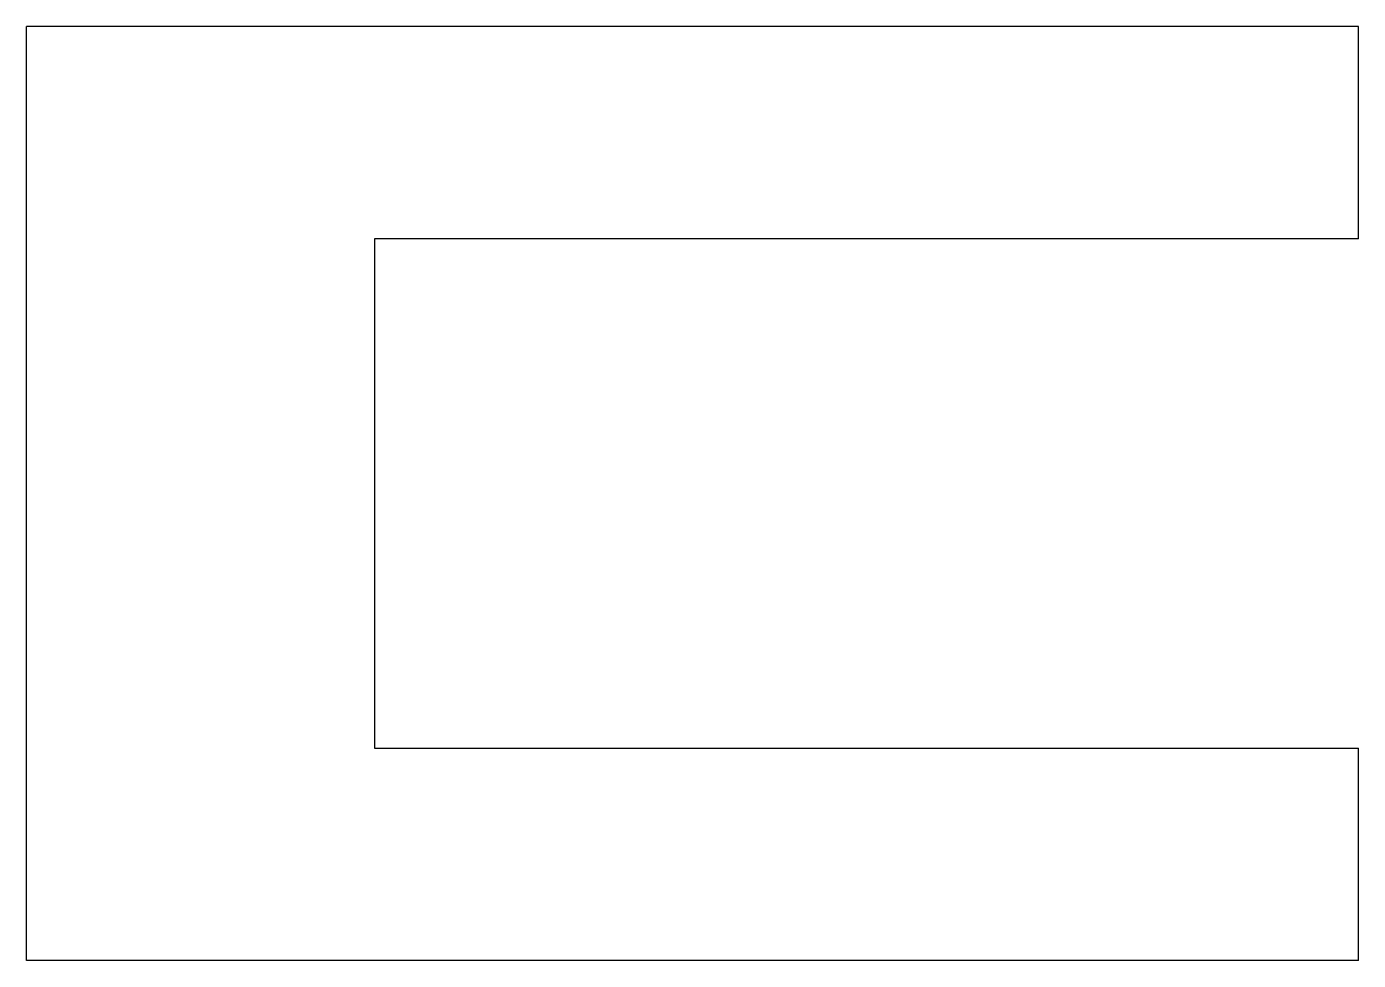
# Model space of a CAD drawing. Header units: metres. Extents: x -28.2 to 3.2, y -22 to 0.
import ezdxf

# ---------------------------------------------------------------- set-up
doc = ezdxf.new("R2010")
doc.units = ezdxf.units.M

msp = doc.modelspace()

# ---------------------------------------------------------------- linework, layer by layer
for points in [[(3.2, 0), (2.572, 0), (1.944, 0), (1.316, 0), (0.688, 0), (0.06, 0), (-0.568, 0), (-1.196, 0), (-1.824, 0), (-2.452, 0), (-3.08, 0), (-3.708, 0), (-4.336, 0), (-4.964, 0), (-5.592, 0), (-6.22, 0), (-6.848, 0), (-7.476, 0), (-8.104, 0), (-8.732, 0), (-9.36, 0), (-9.988, 0), (-10.616, 0), (-11.244, 0), (-11.872, 0), (-12.5, 0), (-13.128, 0), (-13.756, 0), (-14.384, 0), (-15.012, 0), (-15.64, 0), (-16.268, 0), (-16.896, 0), (-17.524, 0), (-18.152, 0), (-18.78, 0), (-19.408, 0), (-20.036, 0), (-20.664, 0), (-21.292, 0), (-21.92, 0), (-22.548, 0), (-23.176, 0), (-23.804, 0), (-24.432, 0), (-25.06, 0), (-25.688, 0), (-26.316, 0), (-26.944, 0), (-27.572, 0), (-28.2, 0)], [(-28.2, -22), (-28.2, -21.56), (-28.2, -21.12), (-28.2, -20.68), (-28.2, -20.24), (-28.2, -19.8), (-28.2, -19.36), (-28.2, -18.92), (-28.2, -18.48), (-28.2, -18.04), (-28.2, -17.6), (-28.2, -17.16), (-28.2, -16.72), (-28.2, -16.28), (-28.2, -15.84), (-28.2, -15.4), (-28.2, -14.96), (-28.2, -14.52), (-28.2, -14.08), (-28.2, -13.64), (-28.2, -13.2), (-28.2, -12.76), (-28.2, -12.32), (-28.2, -11.88), (-28.2, -11.44), (-28.2, -11), (-28.2, -10.56), (-28.2, -10.12), (-28.2, -9.68), (-28.2, -9.24), (-28.2, -8.8), (-28.2, -8.36), (-28.2, -7.92), (-28.2, -7.48), (-28.2, -7.04), (-28.2, -6.6), (-28.2, -6.16), (-28.2, -5.72), (-28.2, -5.28), (-28.2, -4.84), (-28.2, -4.4), (-28.2, -3.96), (-28.2, -3.52), (-28.2, -3.08), (-28.2, -2.64), (-28.2, -2.2), (-28.2, -1.76), (-28.2, -1.32), (-28.2, -0.88), (-28.2, -0.44), (-28.2, 0)], [(3.2, -5), (3.2, -4.9), (3.2, -4.8), (3.2, -4.7), (3.2, -4.6), (3.2, -4.5), (3.2, -4.4), (3.2, -4.3), (3.2, -4.2), (3.2, -4.1), (3.2, -4), (3.2, -3.9), (3.2, -3.8), (3.2, -3.7), (3.2, -3.6), (3.2, -3.5), (3.2, -3.4), (3.2, -3.3), (3.2, -3.2), (3.2, -3.1), (3.2, -3), (3.2, -2.9), (3.2, -2.8), (3.2, -2.7), (3.2, -2.6), (3.2, -2.5), (3.2, -2.4), (3.2, -2.3), (3.2, -2.2), (3.2, -2.1), (3.2, -2), (3.2, -1.9), (3.2, -1.8), (3.2, -1.7), (3.2, -1.6), (3.2, -1.5), (3.2, -1.4), (3.2, -1.3), (3.2, -1.2), (3.2, -1.1), (3.2, -1), (3.2, -0.9), (3.2, -0.8), (3.2, -0.7), (3.2, -0.6), (3.2, -0.5), (3.2, -0.4), (3.2, -0.3), (3.2, -0.2), (3.2, -0.1), (3.2, 0)], [(3.2, -5), (2.736, -5), (2.272, -5), (1.808, -5), (1.344, -5), (0.88, -5), (0.416, -5), (-0.048, -5), (-0.512, -5), (-0.976, -5), (-1.44, -5), (-1.904, -5), (-2.368, -5), (-2.832, -5), (-3.296, -5), (-3.76, -5), (-4.224, -5), (-4.688, -5), (-5.152, -5), (-5.616, -5), (-6.08, -5), (-6.544, -5), (-7.008, -5), (-7.472, -5), (-7.936, -5), (-8.4, -5), (-8.864, -5), (-9.328, -5), (-9.792, -5), (-10.256, -5), (-10.72, -5), (-11.184, -5), (-11.648, -5), (-12.112, -5), (-12.576, -5), (-13.04, -5), (-13.504, -5), (-13.968, -5), (-14.432, -5), (-14.896, -5), (-15.36, -5), (-15.824, -5), (-16.288, -5), (-16.752, -5), (-17.216, -5), (-17.68, -5), (-18.144, -5), (-18.608, -5), (-19.072, -5), (-19.536, -5), (-20, -5)], [(-20, -5), (-20, -5.24), (-20, -5.48), (-20, -5.72), (-20, -5.96), (-20, -6.2), (-20, -6.44), (-20, -6.68), (-20, -6.92), (-20, -7.16), (-20, -7.4), (-20, -7.64), (-20, -7.88), (-20, -8.12), (-20, -8.36), (-20, -8.6), (-20, -8.84), (-20, -9.08), (-20, -9.32), (-20, -9.56), (-20, -9.8), (-20, -10.04), (-20, -10.28), (-20, -10.52), (-20, -10.76), (-20, -11), (-20, -11.24), (-20, -11.48), (-20, -11.72), (-20, -11.96), (-20, -12.2), (-20, -12.44), (-20, -12.68), (-20, -12.92), (-20, -13.16), (-20, -13.4), (-20, -13.64), (-20, -13.88), (-20, -14.12), (-20, -14.36), (-20, -14.6), (-20, -14.84), (-20, -15.08), (-20, -15.32), (-20, -15.56), (-20, -15.8), (-20, -16.04), (-20, -16.28), (-20, -16.52), (-20, -16.76), (-20, -17)], [(-20, -17), (-19.536, -17), (-19.072, -17), (-18.608, -17), (-18.144, -17), (-17.68, -17), (-17.216, -17), (-16.752, -17), (-16.288, -17), (-15.824, -17), (-15.36, -17), (-14.896, -17), (-14.432, -17), (-13.968, -17), (-13.504, -17), (-13.04, -17), (-12.576, -17), (-12.112, -17), (-11.648, -17), (-11.184, -17), (-10.72, -17), (-10.256, -17), (-9.792, -17), (-9.328, -17), (-8.864, -17), (-8.4, -17), (-7.936, -17), (-7.472, -17), (-7.008, -17), (-6.544, -17), (-6.08, -17), (-5.616, -17), (-5.152, -17), (-4.688, -17), (-4.224, -17), (-3.76, -17), (-3.296, -17), (-2.832, -17), (-2.368, -17), (-1.904, -17), (-1.44, -17), (-0.976, -17), (-0.512, -17), (-0.048, -17), (0.416, -17), (0.88, -17), (1.344, -17), (1.808, -17), (2.272, -17), (2.736, -17), (3.2, -17)], [(3.2, -22), (3.2, -21.9), (3.2, -21.8), (3.2, -21.7), (3.2, -21.6), (3.2, -21.5), (3.2, -21.4), (3.2, -21.3), (3.2, -21.2), (3.2, -21.1), (3.2, -21), (3.2, -20.9), (3.2, -20.8), (3.2, -20.7), (3.2, -20.6), (3.2, -20.5), (3.2, -20.4), (3.2, -20.3), (3.2, -20.2), (3.2, -20.1), (3.2, -20), (3.2, -19.9), (3.2, -19.8), (3.2, -19.7), (3.2, -19.6), (3.2, -19.5), (3.2, -19.4), (3.2, -19.3), (3.2, -19.2), (3.2, -19.1), (3.2, -19), (3.2, -18.9), (3.2, -18.8), (3.2, -18.7), (3.2, -18.6), (3.2, -18.5), (3.2, -18.4), (3.2, -18.3), (3.2, -18.2), (3.2, -18.1), (3.2, -18), (3.2, -17.9), (3.2, -17.8), (3.2, -17.7), (3.2, -17.6), (3.2, -17.5), (3.2, -17.4), (3.2, -17.3), (3.2, -17.2), (3.2, -17.1), (3.2, -17)], [(3.2, -22), (2.572, -22), (1.944, -22), (1.316, -22), (0.688, -22), (0.06, -22), (-0.568, -22), (-1.196, -22), (-1.824, -22), (-2.452, -22), (-3.08, -22), (-3.708, -22), (-4.336, -22), (-4.964, -22), (-5.592, -22), (-6.22, -22), (-6.848, -22), (-7.476, -22), (-8.104, -22), (-8.732, -22), (-9.36, -22), (-9.988, -22), (-10.616, -22), (-11.244, -22), (-11.872, -22), (-12.5, -22), (-13.128, -22), (-13.756, -22), (-14.384, -22), (-15.012, -22), (-15.64, -22), (-16.268, -22), (-16.896, -22), (-17.524, -22), (-18.152, -22), (-18.78, -22), (-19.408, -22), (-20.036, -22), (-20.664, -22), (-21.292, -22), (-21.92, -22), (-22.548, -22), (-23.176, -22), (-23.804, -22), (-24.432, -22), (-25.06, -22), (-25.688, -22), (-26.316, -22), (-26.944, -22), (-27.572, -22), (-28.2, -22)]]:
    msp.add_lwpolyline(points)

doc.saveas('drawing.dxf')
